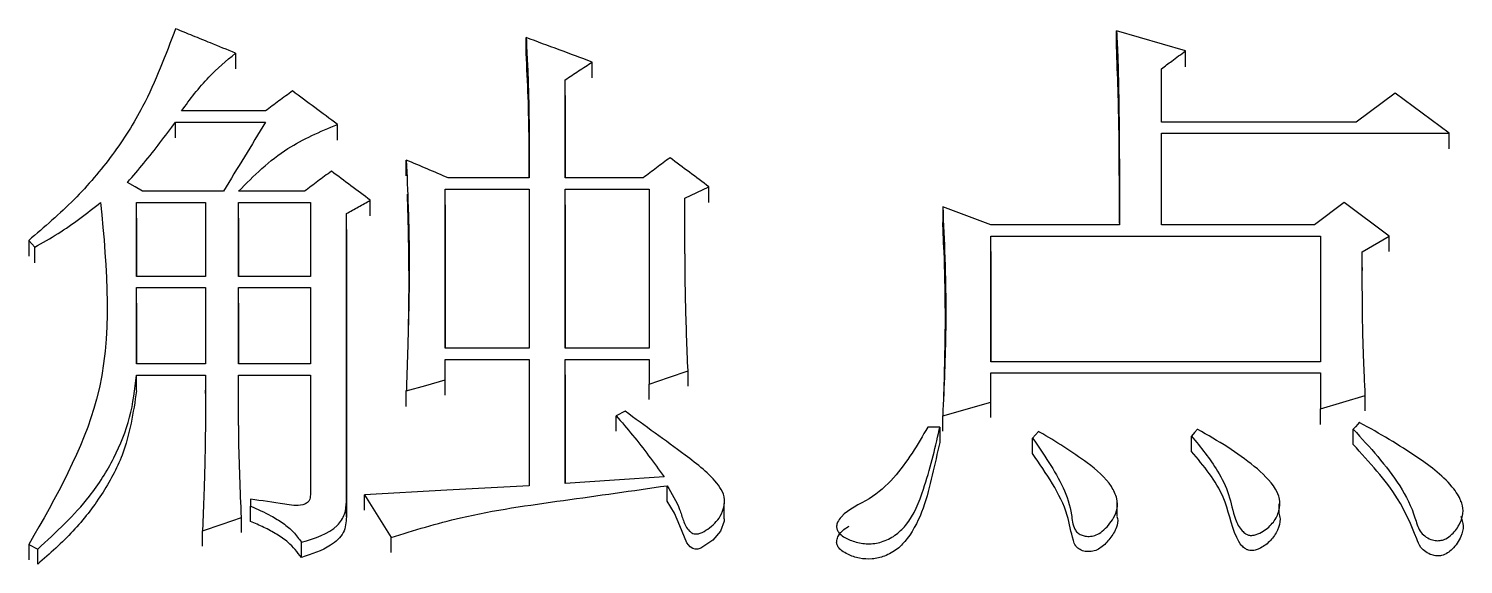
# Model space of a CAD drawing. Header units: millimetres. Extents: x 2003 to 4439, y 563 to 2285.
# Drawn here: x 2513.63 to 2518.81, y 2081.01 to 2082.95 of the extents above; entities that cross this region are included whole.
import ezdxf

# ---------------------------------------------------------------- set-up
doc = ezdxf.new("R2010")
doc.units = ezdxf.units.MM

msp = doc.modelspace()

# ---------------------------------------------------------------- linework, layer by layer
at = {"color": 7, "linetype": 'Continuous', "lineweight": 25}
for p, q in [((2517.8058, 2082.867), (2517.557, 2082.9392)), ((2517.557, 2082.8818), (2517.557, 2082.9392)), ((2515.426, 2082.8578), (2515.426, 2082.9152)), ((2514.3768, 2082.859), (2514.3768, 2082.802)), ((2517.8058, 2082.81), (2517.8058, 2082.867)), ((2515.664, 2082.7699), (2515.664, 2082.8269)), ((2517.7193, 2082.61), (2517.7193, 2082.8028)), ((2517.7193, 2082.7458), (2517.7193, 2082.8028)), ((2515.5666, 2082.4086), (2515.5666, 2082.7627)), ((2515.5666, 2082.7057), (2515.5666, 2082.7627)), ((2515.5666, 2082.7055), (2515.5666, 2082.4086)), ((2518.563, 2082.7145), (2518.4224, 2082.61)), ((2518.7577, 2082.5697), (2518.563, 2082.7145)), ((2514.4849, 2082.6502), (2514.182, 2082.6502)), ((2514.1604, 2082.61), (2514.4849, 2082.61)), ((2514.1604, 2082.5532), (2514.1604, 2082.61)), ((2514.7445, 2082.5452), (2514.7445, 2082.6019)), ((2518.4224, 2082.61), (2517.7193, 2082.61)), ((2517.7193, 2082.5697), (2518.7577, 2082.5697)), ((2517.7193, 2082.2391), (2517.7193, 2082.5697)), ((2517.7193, 2082.513), (2517.7193, 2082.5697)), ((2518.7577, 2082.513), (2518.7577, 2082.5697)), ((2514.9933, 2082.4165), (2514.9933, 2082.4731)), ((2515.1339, 2082.3683), (2515.4368, 2082.3683)), ((2515.134, 2081.7938), (2515.1339, 2082.3683)), ((2515.1339, 2082.3118), (2515.1339, 2082.3683)), ((2515.4368, 2082.4086), (2515.1448, 2082.4086)), ((2515.4368, 2082.3683), (2515.4368, 2081.7938)), ((2515.8479, 2082.4086), (2515.5666, 2082.4086)), ((2515.5666, 2082.3683), (2515.8695, 2082.3683)), ((2515.5666, 2081.7938), (2515.5666, 2082.3683)), ((2515.5666, 2082.3118), (2515.5666, 2082.3683)), ((2515.8695, 2082.3683), (2515.8695, 2081.7938)), ((2516.0859, 2082.3199), (2516.0859, 2082.3763)), ((2514.0198, 2082.3199), (2514.2686, 2082.3199)), ((2514.0198, 2082.0531), (2514.0198, 2082.3199)), ((2514.0198, 2082.2635), (2514.0198, 2082.3199)), ((2514.3335, 2082.3602), (2514.0414, 2082.3602)), ((2514.2686, 2082.3199), (2514.2686, 2082.0531)), ((2514.6255, 2082.3602), (2514.3875, 2082.3602)), ((2514.3876, 2082.3199), (2514.6472, 2082.3199)), ((2514.3876, 2082.0531), (2514.3876, 2082.3199)), ((2514.3876, 2082.2635), (2514.3876, 2082.3199)), ((2514.6472, 2082.3199), (2514.6472, 2082.0531)), ((2514.8635, 2082.2715), (2514.8635, 2082.3279)), ((2518.3791, 2082.3199), (2518.271, 2082.2391)), ((2518.5414, 2082.1987), (2518.3791, 2082.3199)), ((2514.0198, 2082.2632), (2514.0198, 2082.0531)), ((2514.3876, 2082.2632), (2514.3876, 2082.0531)), ((2514.777, 2081.2402), (2514.777, 2082.2795)), ((2514.777, 2082.2231), (2514.777, 2082.2795)), ((2515.1339, 2082.3116), (2515.134, 2081.7938)), ((2515.5666, 2082.3116), (2515.5666, 2081.7938)), ((2517.1027, 2082.2391), (2516.9296, 2082.3037)), ((2516.9296, 2082.3037), (2516.9296, 2082.2471)), ((2514.777, 2082.2229), (2514.777, 2081.185)), ((2516.9336, 2082.1507), (2516.9296, 2082.2471)), ((2517.5678, 2082.2391), (2517.1027, 2082.2391)), ((2518.271, 2082.2391), (2517.7193, 2082.2391)), ((2513.6303, 2082.1826), (2513.652, 2082.1583)), ((2513.652, 2082.1021), (2513.652, 2082.1583)), ((2517.1027, 2081.7451), (2517.1027, 2082.1987)), ((2517.1027, 2082.1425), (2517.1027, 2082.1987)), ((2518.2926, 2082.1987), (2518.2926, 2081.7451)), ((2518.444, 2082.1421), (2518.5414, 2082.1987)), ((2518.5414, 2082.1425), (2518.5414, 2082.1987)), ((2517.1027, 2082.1423), (2517.1027, 2081.7451)), ((2518.444, 2082.0857), (2518.4441, 2082.0742)), ((2514.2686, 2082.0531), (2514.0198, 2082.0531)), ((2514.0198, 2082.0127), (2514.2686, 2082.0127)), ((2514.0198, 2081.7369), (2514.0198, 2082.0127)), ((2514.0198, 2081.9566), (2514.0198, 2082.0127)), ((2514.2686, 2082.0127), (2514.2686, 2081.7369)), ((2514.6472, 2082.0531), (2514.3876, 2082.0531)), ((2514.3876, 2082.0127), (2514.6472, 2082.0127)), ((2514.3876, 2081.7369), (2514.3876, 2082.0127)), ((2514.3876, 2081.9566), (2514.3876, 2082.0127)), ((2514.6472, 2082.0127), (2514.6472, 2081.7369)), ((2514.0198, 2081.9564), (2514.0198, 2081.7369)), ((2514.3876, 2081.9564), (2514.3876, 2081.7369)), ((2515.4368, 2081.7938), (2515.134, 2081.7938)), ((2515.134, 2081.7532), (2515.4368, 2081.7532)), ((2515.134, 2081.6801), (2515.134, 2081.7532)), ((2515.134, 2081.6975), (2515.134, 2081.7532)), ((2515.4368, 2081.7532), (2515.4368, 2081.2974)), ((2515.8695, 2081.7938), (2515.5666, 2081.7938)), ((2515.5666, 2081.7532), (2515.8695, 2081.7532)), ((2515.5666, 2081.3055), (2515.5666, 2081.7532)), ((2515.5666, 2081.6975), (2515.5666, 2081.7532)), ((2515.8695, 2081.7532), (2515.8695, 2081.6638)), ((2514.0197, 2081.6963), (2514.2686, 2081.6963)), ((2514.0197, 2081.6407), (2514.0197, 2081.6963)), ((2514.2686, 2081.7369), (2514.0198, 2081.7369)), ((2514.6472, 2081.7369), (2514.3876, 2081.7369)), ((2514.3876, 2081.6963), (2514.6472, 2081.6963)), ((2514.6472, 2081.6963), (2514.6472, 2081.2647)), ((2515.5666, 2081.6973), (2515.5666, 2081.3055)), ((2516.0102, 2081.6569), (2516.0102, 2081.7126)), ((2517.1027, 2081.5988), (2517.1027, 2081.7044)), ((2517.1027, 2081.6488), (2517.1027, 2081.7044)), ((2518.2926, 2081.7044), (2518.2926, 2081.5744)), ((2514.9933, 2081.5839), (2514.9933, 2081.6394)), ((2515.134, 2081.6244), (2515.134, 2081.6801)), ((2515.8695, 2081.6082), (2515.8695, 2081.6638)), ((2516.9296, 2081.55), (2517.1027, 2081.5988)), ((2517.1027, 2081.5432), (2517.1027, 2081.5988)), ((2518.2926, 2081.5744), (2518.4549, 2081.6232)), ((2518.4549, 2081.5676), (2518.4549, 2081.6232)), ((2515.783, 2081.5662), (2515.7505, 2081.55)), ((2515.7505, 2081.4945), (2515.7505, 2081.55)), ((2516.9296, 2081.4945), (2516.9296, 2081.55)), ((2518.2926, 2081.5189), (2518.2926, 2081.5744)), ((2516.9188, 2081.5093), (2516.8756, 2081.5093)), ((2516.9188, 2081.5093), (2516.9188, 2081.4538)), ((2518.4117, 2081.4457), (2518.4117, 2081.5012)), ((2517.2542, 2081.4131), (2517.2542, 2081.4686)), ((2517.8275, 2081.4212), (2517.8275, 2081.4767)), ((2515.9344, 2081.2422), (2515.9344, 2081.2974)), ((2514.4308, 2081.2484), (2514.4308, 2081.2239)), ((2514.777, 2081.185), (2514.777, 2081.2402)), ((2514.8419, 2081.2096), (2514.8419, 2081.2647)), ((2516.1412, 2081.1779), (2516.1412, 2081.2333)), ((2517.5596, 2081.1869), (2517.5596, 2081.2424)), ((2518.1445, 2081.2525), (2518.1445, 2081.2546)), ((2518.1445, 2081.1992), (2518.1445, 2081.2323)), ((2518.7998, 2081.2397), (2518.7998, 2081.2428)), ((2514.3984, 2081.1281), (2514.3984, 2081.1831)), ((2514.4308, 2081.1688), (2514.4308, 2081.2239)), ((2514.2578, 2081.0791), (2514.2578, 2081.1341)), ((2513.6306, 2081.0849), (2513.6628, 2081.0687)), ((2513.6306, 2081.0849), (2513.6306, 2081.03)), ((2514.6147, 2081.0383), (2514.6147, 2081.0932)), ((2514.9384, 2081.056), (2514.9384, 2081.1109)), ((2513.6628, 2081.0138), (2513.6628, 2081.0687))]:
    msp.add_line(p, q, dxfattribs=at)
at = {"color": 7, "linetype": 'Continuous', "lineweight": 25, "flags": 128}
for points in [[(2514.0414, 2082.3602), (2514.0144, 2082.3763), (2513.9873, 2082.3925)], [(2515.9993, 2082.336), (2516.0426, 2082.3562), (2516.0859, 2082.3763)], [(2513.6303, 2082.1826), (2513.6303, 2082.1616), (2513.6303, 2082.1439), (2513.6303, 2082.1261)], [(2517.1027, 2082.1987), (2517.6976, 2082.1987), (2518.2926, 2082.1987)], [(2518.2926, 2081.7451), (2517.6977, 2081.7451), (2517.1027, 2081.7451)], [(2515.8695, 2081.6638), (2515.9398, 2081.6882), (2516.0102, 2081.7126)], [(2517.1027, 2081.7044), (2517.6977, 2081.7044), (2518.2926, 2081.7044)], [(2514.9933, 2081.6394), (2515.0636, 2081.6597), (2515.134, 2081.6801)], [(2517.2758, 2081.493), (2517.265, 2081.4808), (2517.2542, 2081.4686)], [(2517.8491, 2081.5011), (2517.8383, 2081.4889), (2517.8275, 2081.4767)], [(2518.4333, 2081.5256), (2518.4278, 2081.5194), (2518.4197, 2081.5103), (2518.4117, 2081.5012)], [(2515.9236, 2081.33), (2515.7451, 2081.3178), (2515.5666, 2081.3055)], [(2515.4368, 2081.2974), (2515.1394, 2081.281), (2514.8419, 2081.2647)], [(2516.1402, 2081.1777), (2516.1402, 2081.1697), (2516.1274, 2081.1337), (2516.0993, 2081.1004), (2516.0564, 2081.0719), (2516.0453, 2081.0687), (2516.0361, 2081.0683), (2516.0272, 2081.0706), (2516.018, 2081.0765), (2516.006, 2081.0909), (2515.9812, 2081.1531), (2515.9613, 2081.1984), (2515.9345, 2081.2421), (2515.9345, 2081.2421)], [(2514.2578, 2081.1341), (2514.3281, 2081.1586), (2514.3984, 2081.1831)]]:
    msp.add_lwpolyline(points, dxfattribs=at)
at = {"color": 7, "linetype": 'Continuous', "lineweight": 25}
for points, knots in [([(2514.1604, 2082.9472), (2514.1248, 2082.8522), (2514.066, 2082.695), (2513.9366, 2082.4896), (2513.7981, 2082.327), (2513.6865, 2082.2309), (2513.6303, 2082.1826)], [0, 0, 0, 0, 0.335049, 0.554128, 0.775717, 1, 1, 1, 1]), ([(2514.3767, 2082.859), (2514.3466, 2082.8713), (2514.2955, 2082.8922), (2514.2234, 2082.9216), (2514.1814, 2082.9387), (2514.1604, 2082.9472)], [0, 0, 0, 0, 0.417945, 0.708972, 1, 1, 1, 1]), ([(2517.557, 2082.9392), (2517.5573, 2082.9341), (2517.5579, 2082.924), (2517.5585, 2082.9113), (2517.5592, 2082.8985), (2517.5597, 2082.8884), (2517.5603, 2082.8756), (2517.5607, 2082.8655), (2517.5612, 2082.8553), (2517.5615, 2082.8451), (2517.5618, 2082.8349), (2517.5623, 2082.8171), (2517.5635, 2082.7636), (2517.565, 2082.6922), (2517.5662, 2082.6105), (2517.5665, 2082.5594), (2517.5668, 2082.5236), (2517.5669, 2082.5057), (2517.567, 2082.4955), (2517.567, 2082.4853), (2517.5671, 2082.4751), (2517.5672, 2082.4623), (2517.5672, 2082.452), (2517.5673, 2082.4392), (2517.5673, 2082.429), (2517.5674, 2082.4188), (2517.5674, 2082.4085), (2517.5675, 2082.3983), (2517.5675, 2082.3855), (2517.5675, 2082.3753), (2517.5676, 2082.3625), (2517.5676, 2082.3522), (2517.5676, 2082.342), (2517.5677, 2082.3317), (2517.5677, 2082.3215), (2517.5677, 2082.3112), (2517.5677, 2082.3036), (2517.5677, 2082.2971), (2517.5677, 2082.2907), (2517.5678, 2082.2856), (2517.5678, 2082.2792), (2517.5678, 2082.2741), (2517.5678, 2082.2677), (2517.5678, 2082.2625), (2517.5678, 2082.2574), (2517.5678, 2082.25), (2517.5678, 2082.2439), (2517.5678, 2082.2391)], [0, 0, 0, 0, 0.021887, 0.043773, 0.054717, 0.076603, 0.087547, 0.109433, 0.120377, 0.13132, 0.153207, 0.16415, 0.207923, 0.383017, 0.470564, 0.558111, 0.601884, 0.623771, 0.634714, 0.645657, 0.667544, 0.678487, 0.700374, 0.711317, 0.733204, 0.744147, 0.755091, 0.776977, 0.787921, 0.809807, 0.820751, 0.842637, 0.853581, 0.864524, 0.886411, 0.897354, 0.908297, 0.919241, 0.924712, 0.935656, 0.941127, 0.952071, 0.957542, 0.968486, 0.973957, 0.979429, 1, 1, 1, 1]), ([(2515.664, 2082.8269), (2515.6243, 2082.8416), (2515.545, 2082.8711), (2515.4657, 2082.9005), (2515.426, 2082.9152)], [0, 0, 0, 0, 0.499999, 1, 1, 1, 1]), ([(2515.426, 2082.9152), (2515.4276, 2082.8834), (2515.4296, 2082.8437), (2515.4315, 2082.7999), (2515.4321, 2082.786), (2515.4325, 2082.7761), (2515.433, 2082.7622), (2515.4335, 2082.7462), (2515.434, 2082.7303), (2515.4345, 2082.7144), (2515.4349, 2082.6985), (2515.4353, 2082.6825), (2515.4356, 2082.6666), (2515.4359, 2082.6506), (2515.4361, 2082.6347), (2515.4362, 2082.6227), (2515.4364, 2082.6108), (2515.4365, 2082.5988), (2515.4366, 2082.5869), (2515.4367, 2082.5769), (2515.4367, 2082.5689), (2515.4368, 2082.5629), (2515.4368, 2082.5549), (2515.4368, 2082.547), (2515.4369, 2082.539), (2515.4369, 2082.531), (2515.4369, 2082.523), (2515.4369, 2082.515), (2515.4369, 2082.5071), (2515.4369, 2082.4991), (2515.4369, 2082.4911), (2515.4369, 2082.4831), (2515.4369, 2082.4751), (2515.4369, 2082.4671), (2515.4369, 2082.4591), (2515.4369, 2082.4512), (2515.4369, 2082.4432), (2515.4369, 2082.4352), (2515.4369, 2082.4272), (2515.4368, 2082.4177), (2515.4368, 2082.4121), (2515.4368, 2082.4086)], [0, 0, 0, 0, 0.188751, 0.235938, 0.259532, 0.271329, 0.294923, 0.342111, 0.365705, 0.389298, 0.436486, 0.46008, 0.483674, 0.530861, 0.554455, 0.578049, 0.601643, 0.625237, 0.648831, 0.672424, 0.684221, 0.696018, 0.707815, 0.731409, 0.743206, 0.755003, 0.778597, 0.790394, 0.80219, 0.825784, 0.837581, 0.849378, 0.872972, 0.884769, 0.896566, 0.92016, 0.931957, 0.943753, 0.967347, 0.979144, 1, 1, 1, 1]), ([(2514.182, 2082.6502), (2514.213, 2082.6923), (2514.2687, 2082.7679), (2514.3436, 2082.8311), (2514.3767, 2082.859)], [0, 0, 0, 0, 0.557716, 1, 1, 1, 1]), ([(2515.4367, 2082.4086), (2515.4368, 2082.4536), (2515.4369, 2082.5511), (2515.434, 2082.7009), (2515.4287, 2082.8055), (2515.426, 2082.8578)], [0, 0, 0, 0, 0.299618, 0.64974, 1, 1, 1, 1]), ([(2517.5676, 2082.2447), (2517.5675, 2082.306), (2517.5674, 2082.3767), (2517.5666, 2082.4852), (2517.5661, 2082.6366), (2517.5608, 2082.7781), (2517.557, 2082.8818)], [0, 0, 0, 0, 0.287541, 0.332064, 0.510157, 1, 1, 1, 1]), ([(2517.7193, 2082.8028), (2517.7316, 2082.812), (2517.7522, 2082.8273), (2517.7811, 2082.8487), (2517.7976, 2082.8609), (2517.8058, 2082.867)], [0, 0, 0, 0, 0.4283659, 0.7141823, 1, 1, 1, 1]), ([(2515.5666, 2082.7627), (2515.5829, 2082.7734), (2515.6153, 2082.7948), (2515.6478, 2082.8162), (2515.664, 2082.8269)], [0, 0, 0, 0, 0.500001, 1, 1, 1, 1]), ([(2514.5823, 2082.7225), (2514.566, 2082.7105), (2514.5336, 2082.6864), (2514.5011, 2082.6622), (2514.4849, 2082.6502)], [0, 0, 0, 0, 0.499999, 1, 1, 1, 1]), ([(2514.7445, 2082.6019), (2514.7174, 2082.622), (2514.6634, 2082.6623), (2514.6093, 2082.7024), (2514.5823, 2082.7225)], [0, 0, 0, 0, 0.499999, 1, 1, 1, 1]), ([(2513.9873, 2082.3925), (2514.0071, 2082.4156), (2514.0473, 2082.4625), (2514.1046, 2082.5353), (2514.1418, 2082.5851), (2514.1604, 2082.61)], [0, 0, 0, 0, 0.325438, 0.662606, 1, 1, 1, 1]), ([(2514.4849, 2082.61), (2514.4597, 2082.5684), (2514.4092, 2082.4852), (2514.3587, 2082.4019), (2514.3335, 2082.3602)], [0, 0, 0, 0, 0.5, 1, 1, 1, 1]), ([(2514.3875, 2082.3602), (2514.443, 2082.4158), (2514.5431, 2082.516), (2514.6825, 2082.5755), (2514.7445, 2082.6019)], [0, 0, 0, 0, 0.5548825, 1, 1, 1, 1]), ([(2514.9933, 2082.4731), (2514.9958, 2082.4166), (2514.9984, 2082.3565), (2515.0004, 2082.2946), (2515.0006, 2082.2875), (2515.0008, 2082.2822), (2515.001, 2082.2751), (2515.0012, 2082.268), (2515.0014, 2082.2609), (2515.0016, 2082.2556), (2515.0018, 2082.2485), (2515.0019, 2082.2415), (2515.0021, 2082.2344), (2515.0022, 2082.2291), (2515.0023, 2082.2238), (2515.0025, 2082.2167), (2515.0026, 2082.2096), (2515.0027, 2082.2025), (2515.0028, 2082.1972), (2515.0029, 2082.1901), (2515.0031, 2082.183), (2515.0032, 2082.1759), (2515.0032, 2082.1706), (2515.0033, 2082.16), (2515.0037, 2082.1227), (2515.0038, 2082.0855), (2515.0036, 2082.0535), (2515.0036, 2082.0482), (2515.0035, 2082.0411), (2515.0035, 2082.034), (2515.0034, 2082.0269), (2515.0034, 2082.0216), (2515.0033, 2082.0145), (2515.0032, 2082.0074), (2515.0031, 2082.0003), (2515.0031, 2081.995), (2515.003, 2081.9896), (2515.0029, 2081.9825), (2515.0028, 2081.9754), (2515.0027, 2081.9683), (2515.0026, 2081.963), (2515.0024, 2081.9559), (2515.0023, 2081.9488), (2515.0022, 2081.9417), (2515.0021, 2081.9364), (2515.002, 2081.931), (2515.0018, 2081.9239), (2515.0017, 2081.9168), (2515.0015, 2081.9097), (2515.0014, 2081.9044), (2515.0012, 2081.8973), (2515.001, 2081.8901), (2515.0009, 2081.883), (2515.0007, 2081.8777), (2515.0006, 2081.8706), (2515.0004, 2081.8635), (2515.0002, 2081.8564), (2515, 2081.851), (2514.9999, 2081.8457), (2514.9997, 2081.8386), (2514.9995, 2081.8315), (2514.9993, 2081.8244), (2514.9991, 2081.819), (2514.9989, 2081.8119), (2514.9987, 2081.8048), (2514.9985, 2081.7977), (2514.9984, 2081.7923), (2514.9982, 2081.787), (2514.998, 2081.7799), (2514.9978, 2081.7728), (2514.9975, 2081.7657), (2514.9974, 2081.7603), (2514.9971, 2081.7532), (2514.9969, 2081.7461), (2514.9967, 2081.739), (2514.9965, 2081.7336), (2514.9963, 2081.7283), (2514.9961, 2081.7212), (2514.9959, 2081.714), (2514.9956, 2081.7069), (2514.9954, 2081.7016), (2514.9952, 2081.6944), (2514.995, 2081.6873), (2514.9947, 2081.6802), (2514.9945, 2081.6749), (2514.9944, 2081.6695), (2514.9941, 2081.6624), (2514.9939, 2081.6553), (2514.9936, 2081.647), (2514.9934, 2081.6423), (2514.9933, 2081.6394)], [0, 0, 0, 0, 0.204304, 0.217073, 0.223457, 0.229841, 0.236226, 0.248995, 0.255379, 0.261764, 0.268148, 0.280917, 0.287302, 0.293686, 0.300071, 0.306455, 0.319224, 0.325609, 0.331993, 0.338378, 0.351147, 0.357531, 0.363915, 0.3703, 0.395838, 0.497991, 0.504375, 0.51076, 0.517144, 0.529913, 0.536298, 0.542682, 0.549067, 0.561836, 0.56822, 0.574605, 0.580989, 0.587374, 0.600143, 0.606527, 0.612912, 0.619296, 0.632065, 0.638449, 0.644834, 0.651218, 0.657603, 0.670372, 0.676756, 0.683141, 0.689525, 0.702294, 0.708679, 0.715063, 0.721448, 0.734217, 0.740601, 0.746986, 0.75337, 0.759755, 0.772523, 0.778908, 0.785292, 0.791677, 0.804446, 0.81083, 0.817215, 0.823599, 0.829984, 0.842753, 0.849137, 0.855522, 0.861906, 0.874675, 0.88106, 0.887444, 0.893828, 0.900213, 0.912982, 0.919366, 0.925751, 0.932135, 0.944904, 0.951289, 0.957673, 0.964058, 0.970442, 0.983211, 0.989596, 1, 1, 1, 1]), ([(2515.9452, 2082.4811), (2515.929, 2082.4691), (2515.8966, 2082.4449), (2515.8641, 2082.4207), (2515.8479, 2082.4086)], [0, 0, 0, 0, 0.5, 1, 1, 1, 1]), ([(2516.0859, 2082.3763), (2516.0624, 2082.3938), (2516.0156, 2082.4288), (2515.9687, 2082.4637), (2515.9452, 2082.4811)], [0, 0, 0, 0, 0.499999, 1, 1, 1, 1]), ([(2514.7229, 2082.4328), (2514.7067, 2082.4207), (2514.6742, 2082.3965), (2514.6418, 2082.3723), (2514.6255, 2082.3602)], [0, 0, 0, 0, 0.499999, 1, 1, 1, 1]), ([(2514.8635, 2082.3279), (2514.8401, 2082.3454), (2514.7932, 2082.3804), (2514.7463, 2082.4153), (2514.7229, 2082.4328)], [0, 0, 0, 0, 0.499999, 1, 1, 1, 1]), ([(2513.89, 2082.3199), (2513.9127, 2082.0789), (2513.9531, 2081.6485), (2513.7292, 2081.2572), (2513.6306, 2081.0849)], [0, 0, 0, 0, 0.559704, 1, 1, 1, 1]), ([(2513.652, 2082.1583), (2513.6804, 2082.1745), (2513.7368, 2082.2068), (2513.8157, 2082.2614), (2513.8652, 2082.3004), (2513.89, 2082.3199)], [0, 0, 0, 0, 0.33532, 0.667027, 1, 1, 1, 1]), ([(2514.777, 2082.2795), (2514.7914, 2082.2876), (2514.8202, 2082.3037), (2514.8491, 2082.3199), (2514.8635, 2082.3279)], [0, 0, 0, 0, 0.499999, 1, 1, 1, 1]), ([(2514.9961, 2082.3495), (2514.9962, 2082.3476), (2514.9964, 2082.3428), (2514.9988, 2082.2744), (2515.0027, 2082.1116), (2515.0016, 2081.9222), (2514.9995, 2081.8359), (2514.9984, 2081.7932)], [0, 0, 0, 0, 0.027194, 0.065937, 0.481469, 0.743424, 1, 1, 1, 1]), ([(2516.0102, 2081.7126), (2516.0068, 2081.7963), (2516.0031, 2081.8852), (2516.0011, 2081.9793), (2516.0008, 2081.9949), (2516.0005, 2082.0158), (2516.0002, 2082.0367), (2515.9999, 2082.0576), (2515.9997, 2082.0733), (2515.9995, 2082.0941), (2515.9994, 2082.115), (2515.9993, 2082.1359), (2515.9992, 2082.1489), (2515.9992, 2082.1593), (2515.9992, 2082.1671), (2515.9992, 2082.175), (2515.9991, 2082.1854), (2515.9991, 2082.1958), (2515.9991, 2082.2062), (2515.9991, 2082.2141), (2515.9991, 2082.2245), (2515.9991, 2082.2349), (2515.9991, 2082.2453), (2515.9991, 2082.2531), (2515.9992, 2082.2636), (2515.9992, 2082.274), (2515.9992, 2082.2844), (2515.9992, 2082.2922), (2515.9992, 2082.2987), (2515.9993, 2082.3052), (2515.9993, 2082.3104), (2515.9993, 2082.3156), (2515.9993, 2082.3195), (2515.9993, 2082.3234), (2515.9993, 2082.3289), (2515.9993, 2082.3331), (2515.9993, 2082.336)], [0, 0, 0, 0, 0.4019587, 0.4270807, 0.4522028, 0.4773248, 0.527569, 0.552691, 0.5778131, 0.6029351, 0.6531793, 0.6783013, 0.7034234, 0.7159844, 0.7285454, 0.7411064, 0.7536675, 0.7787895, 0.7913505, 0.8039115, 0.8164726, 0.8415946, 0.8541556, 0.8667167, 0.8792777, 0.9043997, 0.9169607, 0.9295218, 0.9420828, 0.9483633, 0.9609243, 0.9672048, 0.9734854, 0.9797659, 0.9860464, 1, 1, 1, 1]), ([(2516.9296, 2082.3037), (2516.9324, 2082.2425), (2516.9356, 2082.1736), (2516.9383, 2082.0892), (2516.9402, 2082.0047), (2516.942, 2081.8227), (2516.9344, 2081.6555), (2516.9296, 2081.55)], [0, 0, 0, 0, 0.2447343, 0.2753248, 0.336506, 0.5812465, 1, 1, 1, 1]), ([(2516.9335, 2082.1545), (2516.936, 2082.0642), (2516.9396, 2081.929), (2516.9361, 2081.7458), (2516.9338, 2081.6604), (2516.9327, 2081.624), (2516.9323, 2081.611), (2516.9322, 2081.6071), (2516.9321, 2081.6051), (2516.9321, 2081.605), (2516.9321, 2081.605)], [0, 0, 0, 0, 0.523671, 0.784961, 0.902383, 0.967876, 0.981533, 0.987952, 0.99428, 1, 1, 1, 1]), ([(2518.4549, 2081.6232), (2518.4542, 2081.6374), (2518.4532, 2081.6587), (2518.4521, 2081.6818), (2518.4516, 2081.6943), (2518.4513, 2081.7014), (2518.4509, 2081.7103), (2518.4506, 2081.7174), (2518.4502, 2081.7263), (2518.4499, 2081.7334), (2518.4495, 2081.7422), (2518.4493, 2081.7494), (2518.4489, 2081.7582), (2518.4486, 2081.7653), (2518.4483, 2081.7742), (2518.448, 2081.7831), (2518.4477, 2081.792), (2518.4474, 2081.8009), (2518.4472, 2081.8097), (2518.4468, 2081.8204), (2518.4466, 2081.831), (2518.4463, 2081.8399), (2518.4461, 2081.8488), (2518.4458, 2081.8612), (2518.4456, 2081.8754), (2518.4453, 2081.8878), (2518.4452, 2081.8967), (2518.4451, 2081.9038), (2518.445, 2081.9127), (2518.4449, 2081.9198), (2518.4448, 2081.9286), (2518.4447, 2081.9357), (2518.4446, 2081.9446), (2518.4445, 2081.9535), (2518.4444, 2081.9623), (2518.4444, 2081.9712), (2518.4443, 2081.9783), (2518.4442, 2081.9872), (2518.4442, 2081.9943), (2518.4442, 2082.0031), (2518.4441, 2082.0102), (2518.4441, 2082.0191), (2518.4441, 2082.0262), (2518.4441, 2082.035), (2518.444, 2082.0421), (2518.444, 2082.051), (2518.444, 2082.0581), (2518.444, 2082.0669), (2518.444, 2082.074), (2518.444, 2082.0828), (2518.444, 2082.0899), (2518.444, 2082.0988), (2518.444, 2082.1059), (2518.444, 2082.1147), (2518.444, 2082.1218), (2518.444, 2082.1315), (2518.444, 2082.1377), (2518.444, 2082.1421)], [0, 0, 0, 0, 0.082056, 0.123084, 0.133341, 0.153855, 0.164112, 0.184626, 0.194883, 0.215397, 0.225654, 0.246168, 0.256425, 0.276939, 0.287196, 0.30771, 0.328224, 0.338481, 0.358995, 0.379509, 0.400023, 0.420537, 0.430794, 0.451308, 0.492336, 0.51285, 0.523107, 0.543621, 0.553878, 0.574392, 0.584649, 0.605163, 0.61542, 0.635934, 0.656448, 0.666705, 0.687219, 0.697476, 0.71799, 0.728247, 0.748761, 0.759018, 0.779532, 0.789789, 0.810303, 0.82056, 0.841074, 0.851331, 0.871845, 0.882102, 0.902616, 0.912873, 0.933387, 0.943644, 0.964158, 0.974415, 1, 1, 1, 1]), ([(2513.6628, 2081.0687), (2513.7293, 2081.1298), (2513.8382, 2081.2297), (2513.9415, 2081.3956), (2514.0016, 2081.5432), (2514.0137, 2081.6454), (2514.0197, 2081.6963)], [0, 0, 0, 0, 0.345958, 0.566155, 0.783835, 1, 1, 1, 1]), ([(2514.2686, 2081.6963), (2514.2686, 2081.6945), (2514.2686, 2081.6909), (2514.2686, 2081.6856), (2514.2686, 2081.6802), (2514.2686, 2081.6757), (2514.2686, 2081.6695), (2514.2686, 2081.6632), (2514.2686, 2081.6543), (2514.2686, 2081.6471), (2514.2686, 2081.6381), (2514.2686, 2081.6292), (2514.2685, 2081.6202), (2514.2685, 2081.6113), (2514.2685, 2081.6023), (2514.2685, 2081.5934), (2514.2685, 2081.5844), (2514.2685, 2081.5772), (2514.2684, 2081.5683), (2514.2684, 2081.5593), (2514.2683, 2081.5503), (2514.2683, 2081.5414), (2514.2682, 2081.5324), (2514.2682, 2081.5235), (2514.2681, 2081.5145), (2514.268, 2081.5055), (2514.268, 2081.4966), (2514.2679, 2081.4876), (2514.2678, 2081.4804), (2514.2677, 2081.4715), (2514.2676, 2081.4625), (2514.2675, 2081.4535), (2514.2673, 2081.4445), (2514.2672, 2081.4356), (2514.267, 2081.4266), (2514.2669, 2081.4176), (2514.2667, 2081.4104), (2514.2666, 2081.4015), (2514.2664, 2081.3925), (2514.2662, 2081.3835), (2514.266, 2081.3745), (2514.2657, 2081.3656), (2514.2655, 2081.3566), (2514.2653, 2081.3476), (2514.265, 2081.3386), (2514.2648, 2081.3297), (2514.2645, 2081.3207), (2514.2643, 2081.3135), (2514.264, 2081.3045), (2514.2637, 2081.2955), (2514.2634, 2081.2865), (2514.2631, 2081.2776), (2514.2628, 2081.2686), (2514.2625, 2081.2596), (2514.2622, 2081.2506), (2514.2619, 2081.2434), (2514.2616, 2081.2344), (2514.2613, 2081.2254), (2514.2609, 2081.2146), (2514.2605, 2081.2057), (2514.2602, 2081.1967), (2514.2599, 2081.1895), (2514.2596, 2081.1805), (2514.2592, 2081.1715), (2514.2589, 2081.1625), (2514.2585, 2081.1536), (2514.2582, 2081.1447), (2514.2579, 2081.1376), (2514.2578, 2081.1341)], [0, 0, 0, 0, 0.009575, 0.019151, 0.028726, 0.038301, 0.043088, 0.062238, 0.071814, 0.090964, 0.100539, 0.119689, 0.138839, 0.148414, 0.167565, 0.186715, 0.19629, 0.21544, 0.225015, 0.244165, 0.263315, 0.272891, 0.292041, 0.311191, 0.320766, 0.339916, 0.359066, 0.368641, 0.387792, 0.397367, 0.416517, 0.435667, 0.445242, 0.464392, 0.483543, 0.493118, 0.512268, 0.521843, 0.540993, 0.560143, 0.569718, 0.588869, 0.608019, 0.617594, 0.636744, 0.655894, 0.665469, 0.68462, 0.694195, 0.713345, 0.732495, 0.74207, 0.76122, 0.780371, 0.789946, 0.809096, 0.818671, 0.837821, 0.856971, 0.876121, 0.885697, 0.904847, 0.914422, 0.933572, 0.952722, 0.962297, 0.981149, 1, 1, 1, 1]), ([(2514.3984, 2081.1831), (2514.3943, 2081.28), (2514.39, 2081.3817), (2514.3886, 2081.4854), (2514.3885, 2081.4947), (2514.3884, 2081.5017), (2514.3883, 2081.5086), (2514.3882, 2081.5156), (2514.3882, 2081.5249), (2514.3881, 2081.5341), (2514.388, 2081.5434), (2514.388, 2081.5504), (2514.3879, 2081.5573), (2514.3879, 2081.5643), (2514.3878, 2081.5712), (2514.3878, 2081.5805), (2514.3878, 2081.5898), (2514.3877, 2081.599), (2514.3877, 2081.606), (2514.3877, 2081.6129), (2514.3877, 2081.6199), (2514.3876, 2081.6268), (2514.3876, 2081.6361), (2514.3876, 2081.6454), (2514.3876, 2081.6546), (2514.3876, 2081.6616), (2514.3876, 2081.6685), (2514.3876, 2081.6755), (2514.3876, 2081.6847), (2514.3876, 2081.6917), (2514.3876, 2081.6963)], [0, 0, 0, 0, 0.565918, 0.593048, 0.606612, 0.620177, 0.633741, 0.647306, 0.66087, 0.688, 0.701564, 0.715129, 0.728693, 0.742258, 0.755822, 0.769387, 0.796516, 0.810081, 0.823645, 0.83721, 0.850774, 0.864339, 0.877904, 0.905033, 0.918597, 0.932162, 0.945726, 0.959291, 0.972856, 1, 1, 1, 1]), ([(2514.0197, 2081.6405), (2514.0078, 2081.5618), (2513.988, 2081.4315), (2513.8966, 2081.2631), (2513.7942, 2081.1297), (2513.7068, 2081.0525), (2513.6628, 2081.0137)], [0, 0, 0, 0, 0.334037, 0.553007, 0.774908, 1, 1, 1, 1]), ([(2514.2686, 2081.6303), (2514.2686, 2081.6317), (2514.2686, 2081.6358), (2514.2686, 2081.6399), (2514.2686, 2081.6425)], [0, 0, 0, 0, 0.353663, 1, 1, 1, 1]), ([(2515.7505, 2081.55), (2515.7707, 2081.5267), (2515.8115, 2081.4796), (2515.8686, 2081.4059), (2515.9053, 2081.3553), (2515.9236, 2081.33)], [0, 0, 0, 0, 0.32693, 0.663295, 1, 1, 1, 1]), ([(2515.9345, 2081.2974), (2515.9517, 2081.2694), (2515.9766, 2081.2289), (2515.9924, 2081.1715), (2516.0059, 2081.1414), (2516.023, 2081.1273), (2516.0322, 2081.1235), (2516.0428, 2081.1228), (2516.0605, 2081.1274), (2516.092, 2081.1469), (2516.1268, 2081.1797), (2516.1429, 2081.2256), (2516.142, 2081.266), (2516.0993, 2081.3334), (2515.9717, 2081.4292), (2515.8552, 2081.5138), (2515.783, 2081.5662)], [0, 0, 0, 0, 0.116369, 0.168042, 0.220216, 0.232026, 0.241704, 0.251433, 0.264352, 0.29834, 0.371993, 0.42265, 0.473324, 0.517975, 0.701297, 1, 1, 1, 1]), ([(2516.8757, 2081.5092), (2516.8388, 2081.4458), (2516.7835, 2081.3506), (2516.6696, 2081.2448), (2516.5804, 2081.2101), (2516.5504, 2081.1683), (2516.5459, 2081.1518), (2516.5476, 2081.1386), (2516.5559, 2081.1252), (2516.5763, 2081.1088), (2516.6117, 2081.0936), (2516.6593, 2081.0848), (2516.7115, 2081.0927), (2516.7595, 2081.1165), (2516.8217, 2081.1773), (2516.8718, 2081.3106), (2516.9023, 2081.4306), (2516.9181, 2081.506), (2516.9188, 2081.5093)], [0, 0, 0, 0, 0.193081, 0.290157, 0.386754, 0.407978, 0.421447, 0.432598, 0.443754, 0.462204, 0.496546, 0.533829, 0.57207, 0.615267, 0.659288, 0.789027, 0.990755, 1, 1, 1, 1]), ([(2517.2542, 2081.4686), (2517.2739, 2081.4398), (2517.3335, 2081.3531), (2517.3938, 2081.2436), (2517.3981, 2081.1517), (2517.4148, 2081.1278), (2517.4285, 2081.1193), (2517.4451, 2081.1145), (2517.464, 2081.1138), (2517.4859, 2081.1192), (2517.5174, 2081.1402), (2517.5436, 2081.1733), (2517.5626, 2081.2144), (2517.5597, 2081.2546), (2517.5306, 2081.3158), (2517.4323, 2081.3982), (2517.338, 2081.4575), (2517.2769, 2081.4923), (2517.2758, 2081.493)], [0, 0, 0, 0, 0.107766, 0.324959, 0.382514, 0.397632, 0.412828, 0.427374, 0.444539, 0.463227, 0.487605, 0.551575, 0.589695, 0.627994, 0.678884, 0.799951, 0.99622, 1, 1, 1, 1]), ([(2517.8275, 2081.4767), (2517.861, 2081.4358), (2517.9151, 2081.3696), (2517.9658, 2081.2661), (2517.9786, 2081.1905), (2518.0014, 2081.1419), (2518.0211, 2081.1245), (2518.0334, 2081.1187), (2518.0469, 2081.1174), (2518.0655, 2081.1214), (2518.0938, 2081.1362), (2518.1256, 2081.1645), (2518.1459, 2081.2062), (2518.1495, 2081.2488), (2518.1216, 2081.3069), (2518.0554, 2081.3697), (2517.9579, 2081.4387), (2517.8864, 2081.4802), (2517.8494, 2081.501), (2517.8491, 2081.5011)], [0, 0, 0, 0, 0.157954, 0.255242, 0.35249, 0.401724, 0.417192, 0.427834, 0.438557, 0.45242, 0.478029, 0.52635, 0.573066, 0.619079, 0.658607, 0.768684, 0.881292, 0.999134, 1, 1, 1, 1]), ([(2518.4117, 2081.5012), (2518.4415, 2081.4687), (2518.5311, 2081.3706), (2518.6196, 2081.2477), (2518.6451, 2081.1407), (2518.6686, 2081.115), (2518.6897, 2081.1033), (2518.7108, 2081.0984), (2518.7296, 2081.0994), (2518.7493, 2081.1069), (2518.7745, 2081.1266), (2518.7968, 2081.1579), (2518.8105, 2081.1971), (2518.8039, 2081.2414), (2518.7572, 2081.3172), (2518.6279, 2081.4146), (2518.5063, 2081.4861), (2518.434, 2081.5252), (2518.4333, 2081.5256)], [0, 0, 0, 0, 0.113222, 0.341327, 0.387566, 0.408095, 0.428648, 0.444625, 0.457844, 0.471063, 0.493511, 0.536211, 0.570053, 0.604097, 0.65629, 0.801568, 0.997978, 1, 1, 1, 1]), ([(2516.9188, 2081.4537), (2516.91, 2081.4146), (2516.8834, 2081.2968), (2516.8489, 2081.1588), (2516.7682, 2081.0676), (2516.7233, 2081.0425), (2516.6751, 2081.0306), (2516.6286, 2081.0341), (2516.5919, 2081.0463), (2516.5664, 2081.061), (2516.5527, 2081.074), (2516.5465, 2081.0873), (2516.5465, 2081.1016), (2516.5542, 2081.1201), (2516.5698, 2081.1384), (2516.5855, 2081.1478), (2516.5921, 2081.1517)], [0, 0, 0, 0, 0.171804, 0.517301, 0.584548, 0.65197, 0.706518, 0.761184, 0.815652, 0.846041, 0.87115, 0.888591, 0.906031, 0.931288, 0.971038, 1, 1, 1, 1]), ([(2518.7992, 2081.1872), (2518.8032, 2081.1758), (2518.8116, 2081.1517), (2518.8008, 2081.1089), (2518.7784, 2081.0758), (2518.7522, 2081.0538), (2518.7326, 2081.0446), (2518.7124, 2081.0433), (2518.6924, 2081.0474), (2518.672, 2081.0576), (2518.6512, 2081.0773), (2518.6258, 2081.1454), (2518.5835, 2081.2412), (2518.4982, 2081.3518), (2518.4406, 2081.4142), (2518.4117, 2081.4456)], [0, 0, 0, 0, 0.05255, 0.111591, 0.190854, 0.22064, 0.250738, 0.27286, 0.294868, 0.32747, 0.360447, 0.410692, 0.644126, 0.821126, 1, 1, 1, 1]), ([(2517.5585, 2081.1866), (2517.5592, 2081.1842), (2517.5631, 2081.1713), (2517.5571, 2081.1422), (2517.5344, 2081.1074), (2517.509, 2081.0785), (2517.4825, 2081.0628), (2517.4604, 2081.0584), (2517.4389, 2081.0604), (2517.4208, 2081.0678), (2517.4071, 2081.0817), (2517.3932, 2081.1233), (2517.3817, 2081.2011), (2517.3277, 2081.3062), (2517.2788, 2081.3772), (2517.2542, 2081.4131)], [0, 0, 0, 0, 0.0129135, 0.06939, 0.147433, 0.2206585, 0.2538715, 0.2874244, 0.3169642, 0.3469857, 0.3730799, 0.4084132, 0.5699259, 0.7830561, 1, 1, 1, 1]), ([(2518.1428, 2081.1988), (2518.1447, 2081.1918), (2518.1501, 2081.1712), (2518.1398, 2081.1356), (2518.1156, 2081.0987), (2518.0859, 2081.0761), (2518.0612, 2081.0653), (2518.0461, 2081.0623), (2518.0328, 2081.064), (2518.0203, 2081.0699), (2518.0039, 2081.0849), (2517.9704, 2081.1468), (2517.9576, 2081.2409), (2517.8935, 2081.3429), (2517.8496, 2081.3949), (2517.8275, 2081.4212)], [0, 0, 0, 0, 0.036468, 0.10746, 0.17993, 0.250304, 0.274435, 0.298772, 0.314747, 0.330684, 0.359233, 0.416925, 0.673858, 0.835309, 1, 1, 1, 1]), ([(2514.9384, 2081.1109), (2515.0213, 2081.1363), (2515.223, 2081.1981), (2515.5609, 2081.2439), (2515.8099, 2081.2796), (2515.9344, 2081.2974)], [0, 0, 0, 0, 0.258422, 0.628983, 1, 1, 1, 1]), ([(2514.6472, 2081.2647), (2514.6469, 2081.2577), (2514.6464, 2081.2462), (2514.6339, 2081.2338), (2514.6042, 2081.2222), (2514.5331, 2081.2351), (2514.4714, 2081.2431), (2514.4308, 2081.2484)], [0, 0, 0, 0, 0.100185, 0.161773, 0.226321, 0.490481, 1, 1, 1, 1]), ([(2514.6147, 2081.0932), (2514.6636, 2081.108), (2514.7307, 2081.1282), (2514.7747, 2081.1941), (2514.7762, 2081.2249), (2514.777, 2081.2402)], [0, 0, 0, 0, 0.574728, 0.788861, 1, 1, 1, 1]), ([(2514.8419, 2081.2647), (2514.858, 2081.2391), (2514.8901, 2081.1879), (2514.9223, 2081.1365), (2514.9384, 2081.1109)], [0, 0, 0, 0, 0.4999992, 1, 1, 1, 1]), ([(2514.4308, 2081.2239), (2514.456, 2081.2129), (2514.4973, 2081.1948), (2514.549, 2081.1627), (2514.5878, 2081.1314), (2514.6058, 2081.1058), (2514.6147, 2081.0932)], [0, 0, 0, 0, 0.346429, 0.567932, 0.786121, 1, 1, 1, 1]), ([(2514.777, 2081.185), (2514.7759, 2081.1652), (2514.7736, 2081.125), (2514.7102, 2081.0695), (2514.6514, 2081.0502), (2514.6147, 2081.0382)], [0, 0, 0, 0, 0.268471, 0.544159, 1, 1, 1, 1]), ([(2514.6147, 2081.0382), (2514.6, 2081.0574), (2514.5754, 2081.0893), (2514.5255, 2081.1228), (2514.4799, 2081.1478), (2514.4472, 2081.1617), (2514.4308, 2081.1687)], [0, 0, 0, 0, 0.331664, 0.551929, 0.775056, 1, 1, 1, 1])]:
    msp.add_open_spline(points, degree=3, knots=knots, dxfattribs=at)
msp.add_open_spline([(2515.1448, 2082.4086), (2515.1195, 2082.4193), (2515.069, 2082.4408), (2515.0186, 2082.4623), (2514.9933, 2082.4731)], degree=3, dxfattribs=at)

doc.saveas('drawing.dxf')
